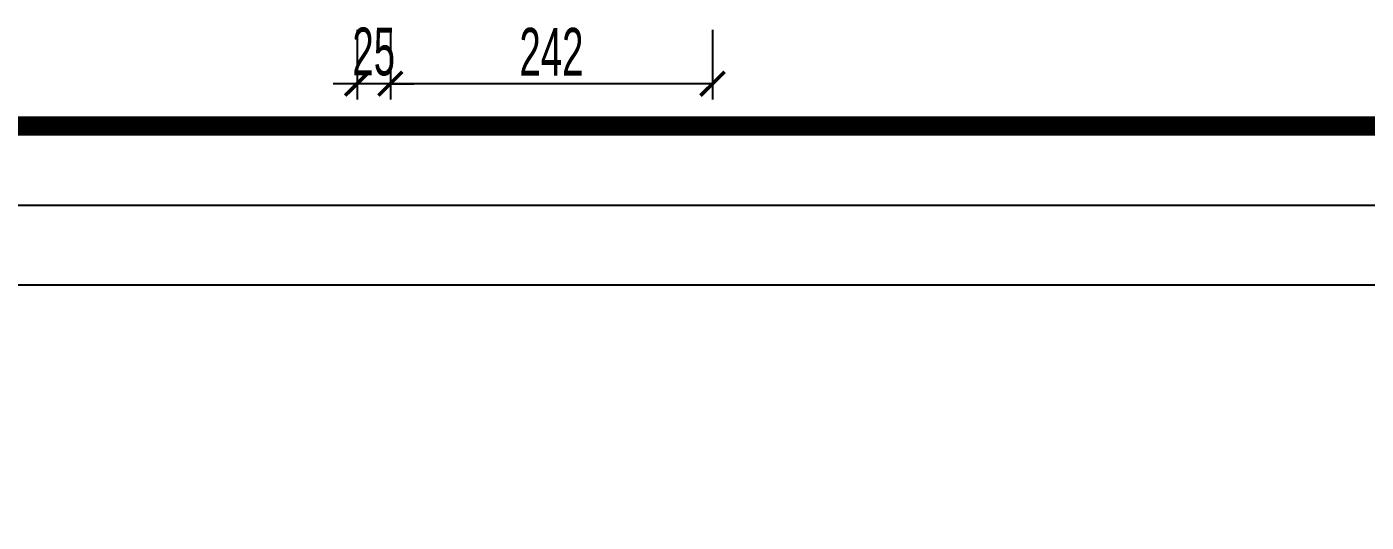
# Model space of a CAD drawing. Extents: x -8792 to 174344, y -43961 to 62816.
# Drawn here: x 122589 to 123597, y -11375 to -11001 of the extents above; entities that cross this region are included whole.
import ezdxf
from ezdxf.enums import TextEntityAlignment as Align
from ezdxf.xclip import XClip

# ---------------------------------------------------------------- set-up
doc = ezdxf.new("R2010")
doc.units = 0
doc.header["$LTSCALE"] = 50
doc.header["$XCLIPFRAME"] = 0
doc.linetypes.add('DOT2', pattern=[0.125, 0, -0.125])
for name, color, linetype in [('#标注', 1, 'Continuous'), ('A-FLOR-OTLN', 4, 'DOT2'), ('C-SHET-SHBD', 11, 'Continuous'), ('C-SHET-TTLB', 11, 'Continuous'), ('TK', 7, 'Continuous'), ('吊顶', 7, 'Continuous'), ('通-图框-文字', 4, 'Continuous')]:
    doc.layers.add(name, color=color, linetype=linetype)
doc.styles.add('JHZX', font='jrs.shx', dxfattribs={"width": 0.6, "bigfont": 'jhz.shx'})
doc.styles.add('XD-2008', font='xd-hzs.shx', dxfattribs={"width": 0.7, "bigfont": 'xd-hztxt.shx'})
doc.styles.add('XD2008', font='@1romans.shx', dxfattribs={"width": 0.7, "bigfont": '!hztxt.shx'})
doc.dimstyles.new('JZBZ-12', dxfattribs={"dimscale": 12, "dimtxt": 3, "dimasz": 1.5, "dimexe": 1, "dimexo": 1, "dimgap": 0.5, "dimtad": 1, "dimdec": 0, "dimdsep": 46, "dimtxsty": 'JHZX', "dimblk1": 'ARCHTICK', "dimblk2": 'ARCHTICK', "dimsah": 1, "dimcen": 0, "dimclrd": 1, "dimclre": 1, "dimclrt": 2, "dimadec": 3, "dimazin": 2, "dimtfac": 1, "dimtdec": 0, "dimtix": 1, "dimtmove": 0, "dimatfit": 3, "dimfxl": 0, "dimtolj": 1, "dimlwd": -1, "dimlwe": -1, "dimarcsym": 0})

# ---------------------------------------------------------------- blocks, each defined once
blk = doc.blocks.new('A$Cbd8d7c8c')
at = {"layer": 'A-FLOR-OTLN', "color": 8}
blk.add_lwpolyline([(-22721.24937731028, -15689.86968211655), (-43719.41647269274, -33393.16188598087, 0.413755730742382), (-43991.60535459826, -36560.98194338084, 0.1896724665796431), (122158.1740942716, -126683.0426204044, 0.414786072981368), (124666.0152100509, -124719.4948140864), (133885.1673546026, -48361.88285301649, 0.379931253570586), (116453.2507597166, -23207.94787260017, 0.2364517045148016)], format="xyb", dxfattribs=at)
at = {"layer": '吊顶', "const_width": 3}
blk.add_lwpolyline([(36525.16269515478, -42886.23891143122, 0.056654023901928), (31389.80361110461, -41079.322920529), (30859.08537955373, -40957.77536884585, -0.1125361045485018), (21289.4537036519, -36343.71662567847, -0.0289167358602449), (3039.011338204145, -19971.01165417739, 0.4135317777718731), (-633.6185435920488, -19953.37917324936), (-31397.94016679469, -50352.84389940772, 0.4147813061863365), (-31416.3285705545, -54033.31448566628, 0.1704916733923174), (123964.2830003048, -129414.7104053417, 0.4125640170375961), (126841.1750901889, -127143.2247624403), (136317.5030562885, -48655.55449670245, 1.269194860891986), (87076.80076918215, -54393.31561949174)], format="xyb", dxfattribs=at)
blk = doc.blocks.new('A3文本框')
at = {"layer": 'Defpoints', "ltscale": 500}
blk.add_lwpolyline([(9.999999999997272, -9.999999999998181), (-420.0000000000173, -9.999999999998181), (-420.0000000000173, 297.0000000000127), (9.999999999997272, 297.0000000000127)], close=True, dxfattribs=at)
at = {"layer": 'C-SHET-SHBD', "style": 'XD2008', "width": 0.7}
for tag, height, p in [('子项名称', 4.5, (-37.48932049999985, 35.4120334268755)), ('图名', 4.5, (-37.48932049999985, 24.2692238739146)), ('比例', 3, (-56.3001431233015, 8.254638809770768)), ('MQJD-01', 3, (-13.24466025000038, 2.272258786729253))]:
    blk.add_attdef(tag, text='', height=height, dxfattribs=at).set_placement(p, align=Align.CENTER)
blk = doc.blocks.new('_ARCHTICK')
at = {"color": 0, "linetype": 'ByBlock', "const_width": 0.15}
blk.add_lwpolyline([(-0.5, -0.5), (0.5, 0.5)], dxfattribs=at)
blk = doc.blocks.new('*D197')
at = {"layer": '#标注', "color": 1, "ltscale": 10, "transparency": 16777216}
for p, q in [((122862.8690074887, -11003.56792230871), (122862.8690074887, -11056.16936416944)), ((123105.3559283031, -11003.56792230871), (123105.3559283031, -11056.16936416944)), ((123105.3559283031, -11044.16936416944), (122862.8690074887, -11044.16936416944))]:
    blk.add_line(p, q, dxfattribs=at)
at = {"layer": 'Defpoints', "color": 0, "ltscale": 10, "transparency": 16777216}
for p in [(122862.8690074887, -10991.56792230871), (123105.3559283031, -10991.56792230871), (122862.8690074887, -11044.16936416944)]:
    blk.add_point(p, dxfattribs=at)
at = {"layer": '#标注', "color": 1, "ltscale": 10, "transparency": 16777216, "xscale": 18, "yscale": 18, "zscale": 18, "rotation": 180}
blk.add_blockref('_ARCHTICK', (122862.8690074887, -11044.16936416944), dxfattribs=at)
at = {"layer": '#标注', "color": 1, "ltscale": 10, "transparency": 16777216, "xscale": 18, "yscale": 18, "zscale": 18}
blk.add_blockref('_ARCHTICK', (123105.3559283031, -11044.16936416944), dxfattribs=at)
at = {"layer": '#标注', "color": 2, "ltscale": 10, "transparency": 16777216, "insert": (122984.1124678959, -11020.16936416944), "char_height": 36, "attachment_point": 5, "style": 'JHZX'}
blk.add_mtext('\\A1;242', dxfattribs=at)
blk = doc.blocks.new('*D198')
at = {"layer": '#标注', "color": 1, "ltscale": 10, "transparency": 16777216}
for p, q in [((122837.8604965899, -11003.56792230871), (122837.8604965899, -11056.16936416944)), ((122862.8690074887, -11003.56792230871), (122862.8690074887, -11056.16936416944)), ((122837.8604965899, -11044.16936416944), (122819.8604965899, -11044.16936416944)), ((122862.8690074887, -11044.16936416944), (122837.8604965899, -11044.16936416944)), ((122862.8690074887, -11044.16936416944), (122880.8690074887, -11044.16936416944))]:
    blk.add_line(p, q, dxfattribs=at)
at = {"layer": 'Defpoints', "color": 0, "ltscale": 10, "transparency": 16777216}
for p in [(122837.8604965899, -10991.56792230871), (122862.8690074887, -10991.56792230871), (122837.8604965899, -11044.16936416944)]:
    blk.add_point(p, dxfattribs=at)
at = {"layer": '#标注', "color": 1, "ltscale": 10, "transparency": 16777216, "xscale": 18, "yscale": 18, "zscale": 18}
blk.add_blockref('_ARCHTICK', (122837.8604965899, -11044.16936416944), dxfattribs=at)
at = {"layer": '#标注', "color": 1, "ltscale": 10, "transparency": 16777216, "xscale": 18, "yscale": 18, "zscale": 18, "rotation": 180}
blk.add_blockref('_ARCHTICK', (122862.8690074887, -11044.16936416944), dxfattribs=at)
at = {"layer": '#标注', "color": 2, "ltscale": 10, "transparency": 16777216, "insert": (122850.3647520393, -11020.16936416944), "char_height": 36, "attachment_point": 5, "style": 'JHZX'}
blk.add_mtext('\\A1;25', dxfattribs=at)
blk = doc.blocks.new('A$Ce60f285c')
at = {"layer": 'C-SHET-TTLB'}
for points in [[(430.0000000000163, 307.0000000000114), (430.0000000000161, -2.273736754432321e-13), (0, 0), (1.4210854715202e-13, 307.0000000000118)], [(425.0000000000163, 302.0000000000114), (425.0000000000161, 4.999999999999773), (5, 5), (5.000000000000142, 302.0000000000118)]]:
    blk.add_lwpolyline(points, close=True, dxfattribs=at)
at = {"layer": 'C-SHET-TTLB', "const_width": 1.2}
blk.add_lwpolyline([(18.40000000000018, 297.0000000000114), (420.0000000000163, 297.0000000000118), (420.0000000000162, 10), (18.40000000000018, 10)], close=True, dxfattribs=at)
at = {"layer": 'C-SHET-SHBD', "style": 'XD2008', "width": 0.7}
for tag, p in [('审定人', (345.7360701280204, 128.4029998850694)), ('设总', (345.7360701280204, 118.1948368850692)), ('审核人', (345.7360701280204, 107.9630579187913)), ('专业负责人', (345.7360701280204, 97.75455091879098)), ('校对人', (345.7360701280204, 87.54638891879108)), ('设计人', (345.7360701280204, 77.63876853700162))]:
    blk.add_attdef(tag, p, '', height=2.8, dxfattribs=at)
for tag, p in [('工程编号', (368.4164571497249, 27.04606595293217)), ('阶段', (404.4144841225743, 27.04606595293217)), ('专业', (404.4144841225743, 19.69096324456837))]:
    blk.add_attdef(tag, text='', height=3.5, dxfattribs=at).set_placement(p, align=Align.MIDDLE_CENTER)
at = {"layer": 'C-SHET-SHBD', "style": 'XD2008', "width": 0.7, "flags": 1}
blk.add_attdef('日期', text='', height=3.5, dxfattribs=at).set_placement((368.4164571497249, 13.42550745165954), align=Align.MIDDLE_CENTER)
at = {"layer": '通-图框-文字', "style": 'XD-2008', "width": 0.7}
for tag, p in [('建设单位', (383.4079127194204, 70.61035749396547)), ('项目名称', (383.2822880606413, 58.42835994772713))]:
    blk.add_attdef(tag, text='', height=5, dxfattribs=at).set_placement(p, align=Align.MIDDLE_CENTER)
blk = doc.blocks.new('A$C6049850a')
at = {"ltscale": 10}
blk.add_blockref('A$Ce60f285c', (0, 0), dxfattribs=at)

msp = doc.modelspace()

# ---------------------------------------------------------------- block references
at = {"ltscale": 10}
ref = msp.add_blockref('A$Cbd8d7c8c', (22321.9819401807, 94074.68456757195), dxfattribs=at)
XClip(ref).set_block_clipping_path([(76291.00630252008, -72283.99184971683), (103268.9259821397, -47877.30861059863)])
at = {"ltscale": 10, "xscale": 12, "yscale": 12, "zscale": 12}
msp.add_blockref('A$C6049850a', (119468.8701674232, -11196.04376642609), dxfattribs=at)
at = {"layer": 'TK', "color": 0, "xscale": 12, "yscale": 12, "zscale": 12}
msp.add_blockref('A3文本框', (124508.8701674234, -11076.04369089603), dxfattribs=at)

# ---------------------------------------------------------------- dimensions: what is measured, and where the dimension line sits
at = {"layer": '#标注', "ltscale": 10}
for base, p1, p2, picture, middle in [((122837.8604965899, -11044.16936416944), (122862.8690074887, -10991.56792230871), (122837.8604965899, -10991.56792230871), '*D198', (122850.3647520393, -11020.16936416944)), ((122862.8690074887, -11044.16936416944), (123105.3559283031, -10991.56792230871), (122862.8690074887, -10991.56792230871), '*D197', (122984.1124678959, -11020.16936416944))]:
    dim = msp.add_linear_dim(base=base, p1=p1, p2=p2, dimstyle='JZBZ-12', dxfattribs=at)
    dim.commit()
    dim.dimension.update_dxf_attribs({"geometry": picture, "text_midpoint": middle})

doc.saveas('drawing.dxf')
